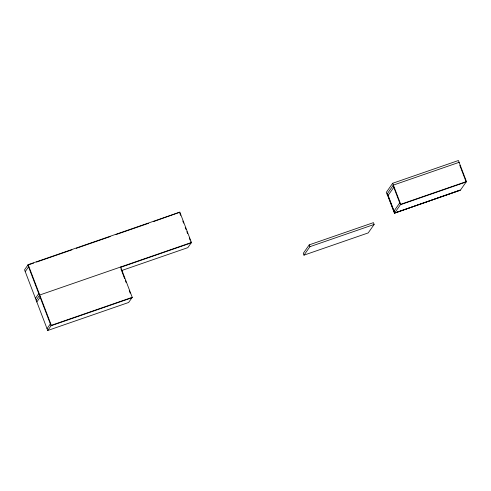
<?xml version="1.0" encoding="UTF-8"?>
<svg xmlns="http://www.w3.org/2000/svg" width="491" height="491" viewBox="0 0 491 491"><rect width="100%" height="100%" fill="white"/><g stroke="black" fill="none" stroke-linecap="round" stroke-linejoin="round"><path stroke-width="0.74" d="M121.375 270.639L187.832 247.642L191.441 242.499L179.853 212.161L28.159 264.661L24.55 269.805L47.725 330.486L128.63 302.487L132.232 297.343L120.651 267M25.244 271.621L28.564 266.895M35.444 298.325L38.758 293.593M36.138 300.142L39.74 295.005L191.441 242.499M36.831 301.965L40.152 297.233M47.026 328.663L50.346 323.937M47.725 330.486L51.328 325.343L132.232 297.343M179.853 212.161L153.56 221.57M309.22 244.868L303.291 253.319L303.984 255.142L368.201 232.918L374.136 224.461L373.442 222.644L309.22 244.868L309.919 246.691L303.984 255.142M387.252 193.816L394.592 213.033L460.325 190.281L466.45 181.553L458.416 160.514L392.683 183.266L386.27 192.404L386.963 194.227L393.377 185.089L459.11 162.337L458.821 162.748M387.534 193.945L387.246 194.356L394.426 213.168L460.049 190.146L394.426 213.168M387.945 195.633L393.782 187.316M393.892 211.21L399.729 202.893M394.592 213.033L400.711 204.305L466.45 181.553M33.646 263.072L27.87 265.072L51.039 325.754L131.944 297.755M36.537 262.071L71.931 249.821M76.265 248.323L110.217 236.57M115.999 234.569L148.503 223.319M120.363 267.411L191.152 242.91L190.686 241.695M309.919 246.691L374.136 224.461M459.791 165.277L461.54 169.861M461.681 170.23L463.031 173.771M463.173 174.133L465.468 180.142M465.615 180.541L466.162 181.965L400.423 204.716L393.088 185.5M392.683 183.266L400.711 204.305M387.798 194.645L394.715 212.756M179.835 213.278L180.645 215.389M182.799 221.036L183.609 223.153M185.224 227.388L186.034 229.506M186.844 231.623L187.648 233.741M189.268 237.969L190.072 240.087M120.896 268.822L122.247 272.352M122.394 272.744L123.738 276.261M123.861 276.586L124.671 278.704M125.346 280.478L126.156 282.583M129.25 290.697L130.176 293.121M28.159 264.661L51.328 325.343"/></g></svg>
